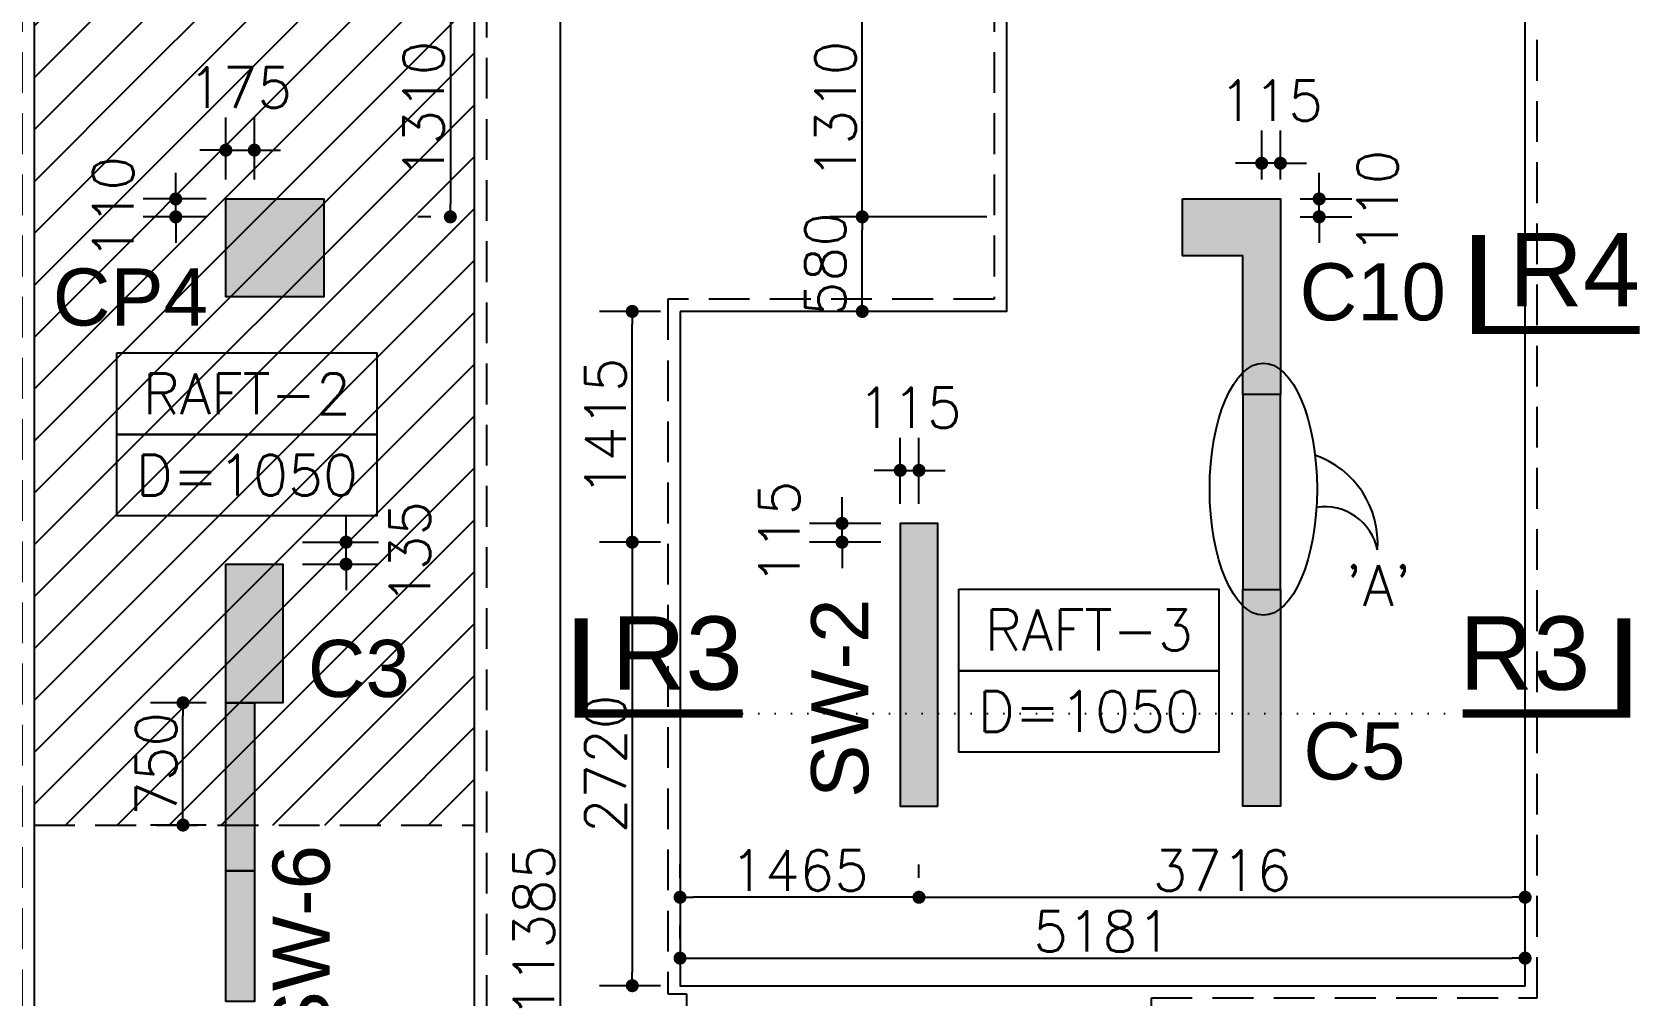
# Model space of a CAD drawing. Extents: x -200722 to 834823, y -494970 to 88783.
# Drawn here: x 426764 to 436615, y 2024 to 7935 of the extents above; entities that cross this region are included whole.
import ezdxf
from ezdxf.enums import TextEntityAlignment as Align

# ---------------------------------------------------------------- set-up
doc = ezdxf.new("R2010")
doc.units = 0
doc.header["$LTSCALE"] = 100
doc.header["$MEASUREMENT"] = 0
doc.header["$PDMODE"] = 34
doc.linetypes.add('DOT', pattern=[0.25, 0, -0.25])
doc.linetypes.add('HIDDEN', pattern=[0.375, 0.25, -0.125])
doc.layers.get('0').update_dxf_attribs({"linetype": 'CONTINUOUS'})
doc.layers.get('DEFPOINTS').update_dxf_attribs({"linetype": 'CONTINUOUS'})
for name, color, linetype in [('BEAM', 4, 'CONTINUOUS'), ('COL', 150, 'CONTINUOUS'), ('COL. SHED. STEEL.', 6, 'CONTINUOUS'), ('COL_H', 235, 'CONTINUOUS'), ('DIM', 3, 'CONTINUOUS'), ('F_EXEC', 3, 'HIDDEN'), ('F_FTG1', 11, 'CONTINUOUS'), ('TEXT', 2, 'CONTINUOUS')]:
    doc.layers.add(name, color=color, linetype=linetype)
doc.layers.add('HATCH', color=252, linetype='CONTINUOUS', lineweight=30)
doc.styles.add('AR', font='arial.ttf')
doc.styles.add('ROMANS', font='romans.shx')
doc.styles.get("Standard").update_dxf_attribs({"font": 'simplex.shx'})
doc.styles.add('TIMES-N', font='arial.ttf')
doc.dimstyles.new('STANDARD$0', dxfattribs={"dimtxt": 2.5, "dimasz": 2.5, "dimexe": 2, "dimexo": 0.7, "dimgap": 0.9, "dimtad": 1, "dimdec": 0, "dimdsep": 46, "dimtxsty": 'ROMANS', "dimcen": 0.09, "dimclrd": 4, "dimclre": 4, "dimclrt": 3, "dimadec": 0, "dimazin": 0, "dimtfac": 1, "dimtdec": 0, "dimtmove": 0, "dimatfit": 3, "dimfxl": 1, "dimtolj": 1, "dimtzin": 0, "dimarcsym": 0})
pattern_1 = [(45, (191292.92, 0), (-159.09903, 159.09903), [])]

# ---------------------------------------------------------------- blocks, each defined once
blk = doc.blocks.new('DOT')
at = {"color": 0, "linetype": 'ByBlock'}
blk.add_line((-0.5, 0), (-1, 0), dxfattribs=at)
at = {"color": 0, "linetype": 'ByBlock', "const_width": 0.5}
blk.add_lwpolyline([(-0.25, 0, 1), (0.25, 0, 1)], format="xyb", close=True, dxfattribs=at)
blk = doc.blocks.new('*D2335')
at = {"layer": 'BEAM', "color": 0, "lineweight": -2, "transparency": 16777216}
for p, q in [((430736.5, 2749.2), (430736.5, 2829.2)), ((432201.5, 2749.2), (432201.5, 2829.2)), ((432121.5, 2629.2), (430816.5, 2629.2))]:
    blk.add_line(p, q, dxfattribs=at)
at = {"layer": 'DEFPOINTS', "color": 0, "lineweight": -3, "ltscale": 0.4, "transparency": 16777216}
for p in [(430736.5, 2629.2), (430736.5, 2629.2), (432201.5, 2629.2)]:
    blk.add_point(p, dxfattribs=at)
at = {"layer": 'BEAM', "color": 0, "lineweight": -2, "ltscale": 0.4, "transparency": 16777216, "xscale": 80, "yscale": 80, "zscale": 80, "rotation": 180}
blk.add_blockref('DOT', (430736.5, 2629.2), dxfattribs=at)
at = {"layer": 'BEAM', "color": 0, "lineweight": -2, "ltscale": 0.4, "transparency": 16777216, "xscale": 80, "yscale": 80, "zscale": 80}
blk.add_blockref('DOT', (432201.5, 2629.2), dxfattribs=at)
at = {"layer": 'BEAM', "color": 0, "ltscale": 0.4, "transparency": 16777216, "insert": (431469, 2793.2), "char_height": 248, "attachment_point": 5}
blk.add_mtext('\\A1;1465', dxfattribs=at)
blk = doc.blocks.new('_DOT')
at = {"color": 0, "linetype": 'ByBlock'}
blk.add_line((-0.5, 0), (-1, 0), dxfattribs=at)
at = {"color": 0, "linetype": 'ByBlock', "const_width": 0.5}
blk.add_lwpolyline([(-0.25, 0, 1), (0.25, 0, 1)], format="xyb", close=True, dxfattribs=at)
blk = doc.blocks.new('*D2336')
at = {"layer": 'BEAM', "color": 0, "lineweight": -2, "transparency": 16777216}
for p, q in [((432201.5, 2749.2), (432201.5, 2829.2)), ((435917.5, 2749.2), (435917.5, 2829.2)), ((432281.5, 2629.2), (435837.5, 2629.2))]:
    blk.add_line(p, q, dxfattribs=at)
at = {"layer": 'DEFPOINTS', "color": 0, "lineweight": -3, "ltscale": 0.4, "transparency": 16777216}
for p in [(432201.5, 2629.2), (435917.5, 2629.2), (435917.5, 2629.2)]:
    blk.add_point(p, dxfattribs=at)
at = {"layer": 'BEAM', "color": 0, "lineweight": -2, "ltscale": 0.4, "transparency": 16777216, "xscale": 80, "yscale": 80, "zscale": 80, "rotation": 180}
blk.add_blockref('DOT', (432201.5, 2629.2), dxfattribs=at)
at = {"layer": 'BEAM', "color": 0, "lineweight": -2, "ltscale": 0.4, "transparency": 16777216, "xscale": 80, "yscale": 80, "zscale": 80}
blk.add_blockref('DOT', (435917.5, 2629.2), dxfattribs=at)
at = {"layer": 'BEAM', "color": 0, "ltscale": 0.4, "transparency": 16777216, "insert": (434059.5, 2793.2), "char_height": 248, "attachment_point": 5}
blk.add_mtext('\\A1;3716', dxfattribs=at)
blk = doc.blocks.new('*D2337')
at = {"layer": 'BEAM', "color": 0, "lineweight": -2, "transparency": 16777216}
for p, q in [((430616.5, 4806.9), (430243.5, 4806.9)), ((430443.5, 4726.9), (430443.5, 2166.9)), ((430616.5, 2086.9), (430243.5, 2086.9))]:
    blk.add_line(p, q, dxfattribs=at)
at = {"layer": 'DEFPOINTS', "color": 0, "lineweight": -3, "ltscale": 0.4, "transparency": 16777216}
for p in [(430736.5, 4806.9), (430443.5, 2086.9), (430736.5, 2086.9)]:
    blk.add_point(p, dxfattribs=at)
at = {"layer": 'BEAM', "color": 0, "lineweight": -2, "ltscale": 0.4, "transparency": 16777216, "xscale": 80, "yscale": 80, "zscale": 80}
for p, rotation in [((430443.5, 4806.9), 90), ((430443.5, 2086.9), 270)]:
    blk.add_blockref('DOT', p, dxfattribs=dict(at, rotation=rotation))
at = {"layer": 'BEAM', "color": 0, "ltscale": 0.4, "transparency": 16777216, "insert": (430279.5, 3446.9), "char_height": 248, "attachment_point": 5, "rotation": 90}
blk.add_mtext('\\A1;2720', dxfattribs=at)
blk = doc.blocks.new('*D2338')
at = {"layer": 'BEAM', "color": 0, "lineweight": -2, "transparency": 16777216}
for p, q in [((430616.5, 6221.9), (430243.5, 6221.9)), ((430443.5, 4886.9), (430443.5, 6141.9)), ((430616.5, 4806.9), (430243.5, 4806.9))]:
    blk.add_line(p, q, dxfattribs=at)
at = {"layer": 'DEFPOINTS', "color": 0, "lineweight": -3, "ltscale": 0.4, "transparency": 16777216}
for p in [(430443.5, 6221.9), (430736.5, 6221.9), (430736.5, 4806.9)]:
    blk.add_point(p, dxfattribs=at)
at = {"layer": 'BEAM', "color": 0, "lineweight": -2, "ltscale": 0.4, "transparency": 16777216, "xscale": 80, "yscale": 80, "zscale": 80}
for p, rotation in [((430443.5, 6221.9), 90), ((430443.5, 4806.9), 270)]:
    blk.add_blockref('DOT', p, dxfattribs=dict(at, rotation=rotation))
at = {"layer": 'BEAM', "color": 0, "ltscale": 0.4, "transparency": 16777216, "insert": (430279.5, 5514.4), "char_height": 248, "attachment_point": 5, "rotation": 90}
blk.add_mtext('\\A1;1415', dxfattribs=at)
blk = doc.blocks.new('*D2339')
at = {"layer": 'BEAM', "color": 0, "lineweight": -2, "transparency": 16777216}
for p, q in [((432081.5, 6801.9), (431653.7, 6801.9)), ((431853.7, 6301.9), (431853.7, 6721.9)), ((432081.5, 6221.9), (431653.7, 6221.9))]:
    blk.add_line(p, q, dxfattribs=at)
at = {"layer": 'DEFPOINTS', "color": 0, "lineweight": -3, "ltscale": 0.4, "transparency": 16777216}
for p in [(431853.7, 6801.9), (432201.5, 6801.9), (432201.5, 6221.9)]:
    blk.add_point(p, dxfattribs=at)
at = {"layer": 'BEAM', "color": 0, "lineweight": -2, "ltscale": 0.4, "transparency": 16777216, "xscale": 80, "yscale": 80, "zscale": 80}
for p, rotation in [((431853.7, 6801.9), 90), ((431853.7, 6221.9), 270)]:
    blk.add_blockref('DOT', p, dxfattribs=dict(at, rotation=rotation))
at = {"layer": 'BEAM', "color": 0, "ltscale": 0.4, "transparency": 16777216, "insert": (431627.7, 6511.9), "char_height": 248, "attachment_point": 5, "rotation": 90}
blk.add_mtext('\\A1;580', dxfattribs=at)
blk = doc.blocks.new('*D2340')
at = {"layer": 'BEAM', "color": 0, "lineweight": -2, "transparency": 16777216}
for p, q in [((432617.5, 8111.9), (431653.7, 8111.9)), ((431853.7, 6881.9), (431853.7, 8031.9)), ((432617.5, 6801.9), (431653.7, 6801.9))]:
    blk.add_line(p, q, dxfattribs=at)
at = {"layer": 'DEFPOINTS', "color": 0, "lineweight": -3, "ltscale": 0.4, "transparency": 16777216}
for p in [(431853.7, 8111.9), (432737.5, 8111.9), (432737.5, 6801.9)]:
    blk.add_point(p, dxfattribs=at)
at = {"layer": 'BEAM', "color": 0, "lineweight": -2, "ltscale": 0.4, "transparency": 16777216, "xscale": 80, "yscale": 80, "zscale": 80}
for p, rotation in [((431853.7, 8111.9), 90), ((431853.7, 6801.9), 270)]:
    blk.add_blockref('DOT', p, dxfattribs=dict(at, rotation=rotation))
at = {"layer": 'BEAM', "color": 0, "ltscale": 0.4, "transparency": 16777216, "insert": (431689.7, 7456.9), "char_height": 248, "attachment_point": 5, "rotation": 90}
blk.add_mtext('\\A1;1310', dxfattribs=at)
blk = doc.blocks.new('*D2341')
at = {"layer": 'BEAM', "color": 0, "lineweight": -2, "transparency": 16777216}
for p, q in [((430736.5, 2375.8), (430736.5, 2455.8)), ((435917.5, 2375.8), (435917.5, 2455.8)), ((430816.5, 2255.8), (435837.5, 2255.8))]:
    blk.add_line(p, q, dxfattribs=at)
at = {"layer": 'DEFPOINTS', "color": 0, "lineweight": -3, "ltscale": 0.4, "transparency": 16777216}
for p in [(430736.5, 2255.8), (435917.5, 2255.8), (435917.5, 2255.8)]:
    blk.add_point(p, dxfattribs=at)
at = {"layer": 'BEAM', "color": 0, "lineweight": -2, "ltscale": 0.4, "transparency": 16777216, "xscale": 80, "yscale": 80, "zscale": 80, "rotation": 180}
blk.add_blockref('DOT', (430736.5, 2255.8), dxfattribs=at)
at = {"layer": 'BEAM', "color": 0, "lineweight": -2, "ltscale": 0.4, "transparency": 16777216, "xscale": 80, "yscale": 80, "zscale": 80}
blk.add_blockref('DOT', (435917.5, 2255.8), dxfattribs=at)
at = {"layer": 'BEAM', "color": 0, "ltscale": 0.4, "transparency": 16777216, "insert": (433327, 2419.8), "char_height": 248, "attachment_point": 5}
blk.add_mtext('\\A1;5181', dxfattribs=at)
blk = doc.blocks.new('*D2359')
at = {"layer": 'BEAM', "color": 0, "lineweight": -2, "transparency": 16777216}
for p, q in [((432086.5, 5041.9), (432086.5, 5447.2)), ((432201.5, 5041.9), (432201.5, 5447.2)), ((432006.5, 5247.2), (431926.5, 5247.2)), ((432086.5, 5247.2), (432201.5, 5247.2)), ((432281.5, 5247.2), (432361.5, 5247.2))]:
    blk.add_line(p, q, dxfattribs=at)
at = {"layer": 'DEFPOINTS', "color": 0, "lineweight": -3, "ltscale": 0.4, "transparency": 16777216}
for p in [(432201.5, 5247.2), (432086.5, 4921.9), (432201.5, 4921.9)]:
    blk.add_point(p, dxfattribs=at)
at = {"layer": 'BEAM', "color": 0, "lineweight": -2, "ltscale": 0.4, "transparency": 16777216, "xscale": 80, "yscale": 80, "zscale": 80}
blk.add_blockref('DOT', (432086.5, 5247.2), dxfattribs=at)
at = {"layer": 'BEAM', "color": 0, "lineweight": -2, "ltscale": 0.4, "transparency": 16777216, "xscale": 80, "yscale": 80, "zscale": 80, "rotation": 180}
blk.add_blockref('DOT', (432201.5, 5247.2), dxfattribs=at)
at = {"layer": 'BEAM', "color": 0, "ltscale": 0.4, "transparency": 16777216, "insert": (432144, 5631.2), "char_height": 248, "attachment_point": 5}
blk.add_mtext('\\A1;115', dxfattribs=at)
blk = doc.blocks.new('*D2360')
at = {"layer": 'BEAM', "color": 0, "lineweight": -2, "transparency": 16777216}
for p, q in [((431729.6, 5001.9), (431729.6, 5081.9)), ((431966.5, 4921.9), (431529.6, 4921.9)), ((431729.6, 4806.9), (431729.6, 4921.9)), ((431966.5, 4806.9), (431529.6, 4806.9)), ((431729.6, 4726.9), (431729.6, 4646.9))]:
    blk.add_line(p, q, dxfattribs=at)
at = {"layer": 'DEFPOINTS', "color": 0, "lineweight": -3, "ltscale": 0.4, "transparency": 16777216}
for p in [(431729.6, 4921.9), (432086.5, 4921.9), (432086.5, 4806.9)]:
    blk.add_point(p, dxfattribs=at)
at = {"layer": 'BEAM', "color": 0, "lineweight": -2, "ltscale": 0.4, "transparency": 16777216, "xscale": 80, "yscale": 80, "zscale": 80}
for p, rotation in [((431729.6, 4921.9), 270), ((431729.6, 4806.9), 90)]:
    blk.add_blockref('DOT', p, dxfattribs=dict(at, rotation=rotation))
at = {"layer": 'BEAM', "color": 0, "ltscale": 0.4, "transparency": 16777216, "insert": (431345.6, 4864.4), "char_height": 248, "attachment_point": 5, "rotation": 90}
blk.add_mtext('\\A1;115', dxfattribs=at)
blk = doc.blocks.new('*D2361')
at = {"layer": 'BEAM', "color": 0, "lineweight": -2, "transparency": 16777216}
for p, q in [((434655.1, 6991.9), (434655.1, 7071.9)), ((434537.5, 6911.9), (434855.1, 6911.9)), ((434655.1, 6801.9), (434655.1, 6911.9)), ((434537.5, 6801.9), (434855.1, 6801.9)), ((434655.1, 6721.9), (434655.1, 6641.9))]:
    blk.add_line(p, q, dxfattribs=at)
at = {"layer": 'DEFPOINTS', "color": 0, "lineweight": -3, "ltscale": 0.4, "transparency": 16777216}
for p in [(434417.5, 6911.9), (434655.1, 6911.9), (434417.5, 6801.9)]:
    blk.add_point(p, dxfattribs=at)
at = {"layer": 'BEAM', "color": 0, "lineweight": -2, "ltscale": 0.4, "transparency": 16777216, "xscale": 80, "yscale": 80, "zscale": 80}
for p, rotation in [((434655.1, 6911.9), 270), ((434655.1, 6801.9), 90)]:
    blk.add_blockref('DOT', p, dxfattribs=dict(at, rotation=rotation))
at = {"layer": 'BEAM', "color": 0, "ltscale": 0.4, "transparency": 16777216, "insert": (435013, 6894.4), "char_height": 248, "attachment_point": 5, "rotation": 90}
blk.add_mtext('\\A1;110', dxfattribs=at)
blk = doc.blocks.new('*D2362')
at = {"layer": 'BEAM', "color": 0, "lineweight": -2, "transparency": 16777216}
for p, q in [((434302.5, 7031.9), (434302.5, 7330.8)), ((434417.5, 7031.9), (434417.5, 7330.8)), ((434222.5, 7130.8), (434142.5, 7130.8)), ((434417.5, 7130.8), (434302.5, 7130.8)), ((434497.5, 7130.8), (434577.5, 7130.8))]:
    blk.add_line(p, q, dxfattribs=at)
at = {"layer": 'DEFPOINTS', "color": 0, "lineweight": -3, "ltscale": 0.4, "transparency": 16777216}
for p in [(434302.5, 7130.8), (434302.5, 6911.9), (434417.5, 6911.9)]:
    blk.add_point(p, dxfattribs=at)
at = {"layer": 'BEAM', "color": 0, "lineweight": -2, "ltscale": 0.4, "transparency": 16777216, "xscale": 80, "yscale": 80, "zscale": 80}
blk.add_blockref('DOT', (434302.5, 7130.8), dxfattribs=at)
at = {"layer": 'BEAM', "color": 0, "lineweight": -2, "ltscale": 0.4, "transparency": 16777216, "xscale": 80, "yscale": 80, "zscale": 80, "rotation": 180}
blk.add_blockref('DOT', (434417.5, 7130.8), dxfattribs=at)
at = {"layer": 'BEAM', "color": 0, "ltscale": 0.4, "transparency": 16777216, "insert": (434360, 7514.8), "char_height": 248, "attachment_point": 5}
blk.add_mtext('\\A1;115', dxfattribs=at)
blk = doc.blocks.new('*D2557')
at = {"layer": 'BEAM', "color": 0, "lineweight": -2, "transparency": 16777216}
for p, q in [((429596.5, 8111.9), (430203.7, 8111.9)), ((430003.7, -3193.1), (430003.7, 8031.9)), ((429596.5, -3273.1), (430203.7, -3273.1))]:
    blk.add_line(p, q, dxfattribs=at)
at = {"layer": 'DEFPOINTS', "color": 0, "lineweight": -3, "ltscale": 0.4, "transparency": 16777216}
for p in [(429476.5, 8111.9), (430003.7, 8111.9), (429476.5, -3273.1)]:
    blk.add_point(p, dxfattribs=at)
at = {"layer": 'BEAM', "color": 0, "lineweight": -2, "ltscale": 0.4, "transparency": 16777216, "xscale": 80, "yscale": 80, "zscale": 80}
for p, rotation in [((430003.7, 8111.9), 90), ((430003.7, -3273.1), 270)]:
    blk.add_blockref('DOT', p, dxfattribs=dict(at, rotation=rotation))
at = {"layer": 'BEAM', "color": 0, "ltscale": 0.4, "transparency": 16777216, "insert": (429839.7, 2419.4), "char_height": 248, "attachment_point": 5, "rotation": 90}
blk.add_mtext('\\A1;11385', dxfattribs=at)
blk = doc.blocks.new('*D2596')
at = {"layer": 'BEAM', "color": 0, "lineweight": -2, "transparency": 16777216}
for p, q in [((427644.6, 6991.9), (427644.6, 7071.9)), ((427831.5, 6911.9), (427444.6, 6911.9)), ((427644.6, 6801.9), (427644.6, 6911.9)), ((427831.5, 6801.9), (427444.6, 6801.9)), ((427644.6, 6721.9), (427644.6, 6641.9))]:
    blk.add_line(p, q, dxfattribs=at)
at = {"layer": 'DEFPOINTS', "color": 0, "lineweight": -3, "ltscale": 0.4, "transparency": 16777216}
for p in [(427644.6, 6911.9), (427951.5, 6911.9), (427951.5, 6801.9)]:
    blk.add_point(p, dxfattribs=at)
at = {"layer": 'BEAM', "color": 0, "lineweight": -2, "ltscale": 0.4, "transparency": 16777216, "xscale": 80, "yscale": 80, "zscale": 80}
for p, rotation in [((427644.6, 6911.9), 270), ((427644.6, 6801.9), 90)]:
    blk.add_blockref('DOT', p, dxfattribs=dict(at, rotation=rotation))
at = {"layer": 'BEAM', "color": 0, "ltscale": 0.4, "transparency": 16777216, "insert": (427260.6, 6856.9), "char_height": 248, "attachment_point": 5, "rotation": 90}
blk.add_mtext('\\A1;110', dxfattribs=at)
blk = doc.blocks.new('*D2597')
at = {"layer": 'BEAM', "color": 0, "lineweight": -2, "transparency": 16777216}
for p, q in [((427951.5, 7031.9), (427951.5, 7411.1)), ((428126.5, 7031.9), (428126.5, 7411.1)), ((427871.5, 7211.1), (427791.5, 7211.1)), ((427951.5, 7211.1), (428126.5, 7211.1)), ((428206.5, 7211.1), (428286.5, 7211.1))]:
    blk.add_line(p, q, dxfattribs=at)
at = {"layer": 'DEFPOINTS', "color": 0, "lineweight": -3, "ltscale": 0.4, "transparency": 16777216}
for p in [(428126.5, 7211.1), (427951.5, 6911.9), (428126.5, 6911.9)]:
    blk.add_point(p, dxfattribs=at)
at = {"layer": 'BEAM', "color": 0, "lineweight": -2, "ltscale": 0.4, "transparency": 16777216, "xscale": 80, "yscale": 80, "zscale": 80}
blk.add_blockref('DOT', (427951.5, 7211.1), dxfattribs=at)
at = {"layer": 'BEAM', "color": 0, "lineweight": -2, "ltscale": 0.4, "transparency": 16777216, "xscale": 80, "yscale": 80, "zscale": 80, "rotation": 180}
blk.add_blockref('DOT', (428126.5, 7211.1), dxfattribs=at)
at = {"layer": 'BEAM', "color": 0, "ltscale": 0.4, "transparency": 16777216, "insert": (428039, 7595.1), "char_height": 248, "attachment_point": 5}
blk.add_mtext('\\A1;175', dxfattribs=at)
blk = doc.blocks.new('*D2598')
at = {"layer": 'BEAM', "color": 0, "lineweight": -2, "transparency": 16777216}
for p, q in [((428688.6, 4886.9), (428688.6, 4966.9)), ((428421.5, 4806.9), (428888.6, 4806.9)), ((428688.6, 4671.9), (428688.6, 4806.9)), ((428421.5, 4671.9), (428888.6, 4671.9)), ((428688.6, 4591.9), (428688.6, 4511.9))]:
    blk.add_line(p, q, dxfattribs=at)
at = {"layer": 'DEFPOINTS', "color": 0, "lineweight": -3, "ltscale": 0.4, "transparency": 16777216}
for p in [(428301.5, 4806.9), (428688.6, 4806.9), (428301.5, 4671.9)]:
    blk.add_point(p, dxfattribs=at)
at = {"layer": 'BEAM', "color": 0, "lineweight": -2, "ltscale": 0.4, "transparency": 16777216, "xscale": 80, "yscale": 80, "zscale": 80}
for p, rotation in [((428688.6, 4806.9), 270), ((428688.6, 4671.9), 90)]:
    blk.add_blockref('DOT', p, dxfattribs=dict(at, rotation=rotation))
at = {"layer": 'BEAM', "color": 0, "ltscale": 0.4, "transparency": 16777216, "insert": (429079.9, 4740.9), "char_height": 248, "attachment_point": 5, "rotation": 90}
blk.add_mtext('\\A1;135', dxfattribs=at)
blk = doc.blocks.new('*D2776')
at = {"layer": 'BEAM', "color": 0, "lineweight": -2, "transparency": 16777216}
for p, q in [((429208.1, 8111.9), (429128.1, 8111.9)), ((429328.1, 8031.9), (429328.1, 6881.9)), ((429208.1, 6801.9), (429128.1, 6801.9))]:
    blk.add_line(p, q, dxfattribs=at)
at = {"layer": 'DEFPOINTS', "color": 0, "lineweight": -3, "ltscale": 0.4, "transparency": 16777216}
for p in [(429328.1, 8111.9), (429328.1, 6801.9), (429328.1, 6801.9)]:
    blk.add_point(p, dxfattribs=at)
at = {"layer": 'BEAM', "color": 0, "lineweight": -2, "ltscale": 0.4, "transparency": 16777216, "xscale": 80, "yscale": 80, "zscale": 80}
for p, rotation in [((429328.1, 8111.9), 90), ((429328.1, 6801.9), 270)]:
    blk.add_blockref('DOT', p, dxfattribs=dict(at, rotation=rotation))
at = {"layer": 'BEAM', "color": 0, "ltscale": 0.4, "transparency": 16777216, "insert": (429164.1, 7456.9), "char_height": 248, "attachment_point": 5, "rotation": 90}
blk.add_mtext('\\A1;1310', dxfattribs=at)
blk = doc.blocks.new('*D2779')
at = {"layer": 'BEAM', "color": 0, "lineweight": -2, "transparency": 16777216}
for p, q in [((427831.5, 3821.9), (427488.8, 3821.9)), ((427688.8, 3151.9), (427688.8, 3741.9)), ((427831.5, 3071.9), (427488.8, 3071.9))]:
    blk.add_line(p, q, dxfattribs=at)
at = {"layer": 'DEFPOINTS', "color": 0, "lineweight": -3, "ltscale": 0.4, "transparency": 16777216}
for p in [(427688.8, 3821.9), (427951.5, 3821.9), (427951.5, 3071.9)]:
    blk.add_point(p, dxfattribs=at)
at = {"layer": 'BEAM', "color": 0, "lineweight": -2, "ltscale": 0.4, "transparency": 16777216, "xscale": 80, "yscale": 80, "zscale": 80}
for p, rotation in [((427688.8, 3821.9), 90), ((427688.8, 3071.9), 270)]:
    blk.add_blockref('DOT', p, dxfattribs=dict(at, rotation=rotation))
at = {"layer": 'BEAM', "color": 0, "ltscale": 0.4, "transparency": 16777216, "insert": (427524.8, 3446.9), "char_height": 248, "attachment_point": 5, "rotation": 90}
blk.add_mtext('\\A1;750', dxfattribs=at)

msp = doc.modelspace()

# ---------------------------------------------------------------- hatches: boundary and pattern name
at = {"layer": 'COL_H', "ltscale": 0.4}
for points in [[(433817.5, 6911.9), (434417.5, 6911.9), (434417.5, 5711.9), (434187.5, 5711.9), (434187.5, 6561.9), (433817.5, 6561.9)], [(434187.5, 4516.9), (434417.5, 4516.9), (434417.5, 5711.9), (434187.5, 5711.9)], [(432316.5, 3186.9), (432316.5, 4921.9), (432086.5, 4921.9), (432086.5, 3186.9)], [(427951.5, 4671.9), (428301.5, 4671.9), (428301.5, 3821.9), (427951.5, 3821.9)], [(434417.5, 4516.9), (434417.5, 3186.9), (434187.5, 3186.9), (434187.5, 4516.9)], [(428126.5, 2790.9), (427951.5, 2790.9), (427951.5, 3821.9), (428126.5, 3821.9)], [(427951.5, 1990.9), (427951.5, 2790.9), (428126.5, 2790.9), (428126.5, 1990.9)]]:
    msp.add_hatch(color=256, dxfattribs=at).paths.add_polyline_path(points)
at = {"layer": 'HATCH', "lineweight": -3, "ltscale": 0.4}
h = msp.add_hatch(dxfattribs=at)
h.set_pattern_fill('ANSI31', color=256, scale=1800, style=0)
h.set_pattern_definition(pattern_1)
h.paths.add_polyline_path([(426776.5, 8111.9), (429476.5, 8111.9), (429476.5, 7661.9), (426776.5, 7661.9)])
h = msp.add_hatch(dxfattribs=at)
h.set_pattern_fill('ANSI31', color=256, scale=1800, style=0)
h.set_pattern_definition(pattern_1)
h.paths.add_polyline_path([(426776.5, 7661.9), (429476.5, 7661.9), (429476.5, 3071.9), (426776.5, 3071.9)])
at = {"layer": 'HATCH', "ltscale": 0.4}
msp.add_hatch(color=256, dxfattribs=at).paths.add_polyline_path([(427951.5, 6911.9), (428551.5, 6911.9), (428551.5, 6311.9), (427951.5, 6311.9)])

# ---------------------------------------------------------------- linework, layer by layer
at = {"color": 1, "linetype": 'DOT', "ltscale": 4}
msp.add_line((431119.4, 3756.3, 7446.6), (435534.7, 3756.3, 7446.6), dxfattribs=at)
at = {"layer": 'COL', "ltscale": 500, "elevation": 7446.6}
msp.add_lwpolyline([(427951.5, 6911.9), (428551.5, 6911.9), (428551.5, 6311.9), (427951.5, 6311.9), (427951.5, 6911.9)], dxfattribs=at)
at = {"layer": 'COL. SHED. STEEL.', "ltscale": 500, "elevation": 7446.6}
for points in [[(433817.5, 6911.9), (434417.5, 6911.9), (434417.5, 5711.9), (434187.5, 5711.9), (434187.5, 6561.9), (434187.5, 6561.9), (433817.5, 6561.9), (433817.5, 6911.9)], [(432316.5, 3186.9), (432316.5, 4921.9), (432086.5, 4921.9), (432086.5, 3186.9), (432316.5, 3186.9)], [(427951.5, 4671.9), (428301.5, 4671.9), (428301.5, 3821.9), (427951.5, 3821.9), (427951.5, 4671.9)], [(434417.5, 4516.9), (434417.5, 3186.9), (434187.5, 3186.9), (434187.5, 4516.9), (434417.5, 4516.9)], [(427951.5, 1990.9), (427951.5, 2790.9), (428126.5, 2790.9), (428126.5, 1990.9), (428126.5, 1990.9), (427951.5, 1990.9)]]:
    msp.add_lwpolyline(points, dxfattribs=at)
for points in [[(434187.5, 4516.9), (434417.5, 4516.9), (434417.5, 5711.9), (434187.5, 5711.9)], [(428126.5, 2790.9), (427951.5, 2790.9), (427951.5, 3821.9), (428126.5, 3821.9)]]:
    msp.add_lwpolyline(points, close=True, dxfattribs=at)
at = {"layer": 'DIM', "color": 1}
msp.add_lwpolyline([(435631.3, 6690.9, 80, 80, 0), (435631.3, 6107.8, 50, 50, 0), (436620.4, 6107.8, 50, 50, 0)], format="xyseb", dxfattribs=at)
at = {"layer": 'DIM', "color": 1, "elevation": 7446.6}
for points in [[(430130.3, 4339.4, 80, 80, 0), (430130.3, 3756.3, 50, 50, 0), (431119.4, 3756.3, 50, 50, 0)], [(436523.8, 4339.4, 80, 80, 0), (436523.8, 3756.3, 50, 50, 0), (435534.7, 3756.3, 50, 50, 0)]]:
    msp.add_lwpolyline(points, format="xyseb", dxfattribs=at)
at = {"layer": 'DIM', "lineweight": -3, "ltscale": 0.4}
for centre, radius, start, end in [((434443.5, 4801.1), 570.4, 355.79979, 70.93387), ((434689.9, 4694.8), 328.9, 11.31443, 98.9928)]:
    msp.add_arc(centre, radius, start, end, dxfattribs=at)
msp.add_ellipse((434312.8, 5131.9), major_axis=(0, 773.6), ratio=0.425473, dxfattribs=at)
at = {"layer": 'F_EXEC', "ltscale": 10, "elevation": 7446.6}
msp.add_lwpolyline([(426701.5, -3348.1), (429551.5, -3348.1), (429551.5, 8186.9), (426701.5, 8186.9)], close=True, dxfattribs=at)
msp.add_lwpolyline([(433626.5, 2011.9), (435992.5, 2011.9), (435992.5, 8186.9), (432662.5, 8186.9), (432662.5, 6296.9), (430661.5, 6296.9), (430661.5, 2036.9), (430776.5, 2036.9), (430776.5, -3803.1), (433626.5, -3803.1), (433626.5, 2011.9)], dxfattribs=at)
at = {"layer": 'F_FTG1', "linetype": 'HIDDEN', "ltscale": 10}
msp.add_line((426776.5, 3071.9, 7446.6), (429476.5, 3071.9, 7446.6), dxfattribs=at)
at = {"layer": 'F_FTG1', "ltscale": 0.4, "elevation": 7446.6}
for points in [[(426776.5, -3273.1), (429476.5, -3273.1), (429476.5, 8111.9), (426776.5, 8111.9)], [(430736.5, 6221.9), (430736.5, 2086.9), (435917.5, 2086.9), (435917.5, 8111.9), (432737.5, 8111.9), (432737.5, 6221.9), (430736.5, 6221.9)]]:
    msp.add_lwpolyline(points, close=True, dxfattribs=at)
at = {"layer": 'TEXT'}
for points in [[(427284.3, 5967.3), (428878.2, 5967.3), (428878.2, 5467.4), (427284.3, 5467.4)], [(427284.3, 5467.4), (428878.2, 5467.4), (428878.2, 4967.5), (427284.3, 4967.5)], [(432446.6, 4518.5), (434040.5, 4518.5), (434040.5, 4018.6), (432446.6, 4018.6)], [(432446.6, 4018.6), (434040.5, 4018.6), (434040.5, 3518.7), (432446.6, 3518.7)]]:
    msp.add_lwpolyline(points, close=True, dxfattribs=at)

# ---------------------------------------------------------------- texts
at = {"layer": 'TEXT', "style": 'TIMES-N'}
for s, p in [('R4', (435817.6, 6478.3)), ('R3', (430316.6, 4126.8, 7446.6)), ('R3', (435513, 4126.8, 7446.6))]:
    msp.add_text(s, height=450, dxfattribs=at).set_placement(p, align=Align.MIDDLE_LEFT)
at = {"layer": 'TEXT', "style": 'AR'}
for s, p in [('C10', (434534.8, 6167.2, 3998.7)), ('CP4', (426890.6, 6135.4, 7446.6)), ('C3', (428454.4, 3857.4, 3998.7)), ('C5', (434558.4, 3351.5, 3998.7))]:
    msp.add_text(s, height=350, dxfattribs=at).set_placement(p)
at = {"layer": 'TEXT'}
for s, p in [('RAFT-2', (428081.2, 5717.3)), ('D=1050', (428081.2, 5217.5)), ('RAFT-3', (433243.5, 4268.5)), ('D=1050', (433243.5, 3768.7))]:
    msp.add_text(s, height=250, dxfattribs=at).set_placement(p, align=Align.MIDDLE)
msp.add_text("'A'", height=250, dxfattribs=at).set_placement((434814.2, 4416.7))
at = {"layer": 'TEXT', "style": 'AR'}
for s, p in [('SW-2', (431890.4, 3238.9, 3998.7)), ('SW-6', (428588.5, 1727.3, 3998.7))]:
    msp.add_text(s, height=350, rotation=90, dxfattribs=at).set_placement(p)

# ---------------------------------------------------------------- dimensions: what is measured, and where the dimension line sits
at = {"layer": 'BEAM'}
for base, p1, p2, angle, picture, middle in [((429328.1, 6801.9), (429328.1, 8111.9, 7446.6), (429328.1, 6801.9, 7446.6), 90, '*D2776', (429164.1, 7456.9)), ((430003.7, 8111.9), (429476.5, -3273.1, 7446.6), (429476.5, 8111.9, 7446.6), 90, '*D2557', (429839.7, 2419.4)), ((431853.7, 8111.9), (432737.5, 6801.9, 7446.6), (432737.5, 8111.9, 7446.6), 90, '*D2340', (431689.7, 7456.9)), ((434302.5, 7130.8), (434417.5, 6911.9, 7446.6), (434302.5, 6911.9, 7446.6), 180, '*D2362', (434360, 7514.8)), ((427644.6, 6911.9), (427951.5, 6801.9, 7446.6), (427951.5, 6911.9, 7446.6), 90, '*D2596', (427260.6, 6856.9)), ((430443.5, 6221.9), (430736.5, 4806.9, 7446.6), (430736.5, 6221.9, 7446.6), 90, '*D2338', (430279.5, 5514.4)), ((432201.5, 5247.2), (432086.5, 4921.9, 7446.6), (432201.5, 4921.9, 7446.6), 180, '*D2359', (432144, 5631.2)), ((431729.6, 4921.9, -7446.6), (432086.5, 4806.9), (432086.5, 4921.9), 90, '*D2360', (431345.6, 4864.4, -7446.6)), ((430443.5, 2086.9), (430736.5, 4806.9, 7446.6), (430736.5, 2086.9, 7446.6), 90, '*D2337', (430279.5, 3446.9)), ((427688.8, 3821.9), (427951.5, 3071.9, 7446.6), (427951.5, 3821.9, 7446.6), 90, '*D2779', (427524.8, 3446.9))]:
    dim = msp.add_linear_dim(base=base, p1=p1, p2=p2, angle=angle, dimstyle='STANDARD$0', override={"dimscale": 8, "dimtxt": 31, "dimasz": 10, "dimexe": 25, "dimexo": 15, "dimgap": 5, "dimzin": 3, "dimtxsty": 'Standard', "dimblk": 'DOT', "dimcen": 3, "dimdle": 1, "dimclrd": 0, "dimclre": 0, "dimclrt": 0, "dimtmove": 2, "dimldrblk": 'DOT', "dimtzin": 3}, dxfattribs=at)
    dim.commit()
    dim.dimension.update_dxf_attribs({"geometry": picture, "text_midpoint": middle})
for base, p1, p2, picture, middle in [((428126.5, 7211.1), (427951.5, 6911.9, 7446.6), (428126.5, 6911.9, 7446.6), '*D2597', (428039, 7595.1)), ((430736.5, 2629.2), (432201.5, 2629.2, 7446.6), (430736.5, 2629.2, 7446.6), '*D2335', (431469, 2793.2)), ((435917.5, 2629.2), (432201.5, 2629.2, 7446.6), (435917.5, 2629.2, 7446.6), '*D2336', (434059.5, 2793.2)), ((435917.5, 2255.8), (430736.5, 2255.8, 7446.6), (435917.5, 2255.8, 7446.6), '*D2341', (433327, 2419.8))]:
    dim = msp.add_linear_dim(base=base, p1=p1, p2=p2, dimstyle='STANDARD$0', override={"dimscale": 8, "dimtxt": 31, "dimasz": 10, "dimexe": 25, "dimexo": 15, "dimgap": 5, "dimzin": 3, "dimtxsty": 'Standard', "dimblk": 'DOT', "dimcen": 3, "dimdle": 1, "dimclrd": 0, "dimclre": 0, "dimclrt": 0, "dimtmove": 2, "dimldrblk": 'DOT', "dimtzin": 3}, dxfattribs=at)
    dim.commit()
    dim.dimension.update_dxf_attribs({"geometry": picture, "text_midpoint": middle})
for base, p1, p2, picture, middle in [((434655.1, 6911.9), (434417.5, 6801.9, 7446.6), (434417.5, 6911.9, 7446.6), '*D2361', (435013, 6894.4)), ((431853.7, 6801.9), (432201.5, 6221.9, 7446.6), (432201.5, 6801.9, 7446.6), '*D2339', (431627.7, 6511.9)), ((428688.6, 4806.9), (428301.5, 4671.9, 7446.6), (428301.5, 4806.9, 7446.6), '*D2598', (429079.9, 4740.9))]:
    dim = msp.add_linear_dim(base=base, p1=p1, p2=p2, angle=90, dimstyle='STANDARD$0', override={"dimscale": 8, "dimtxt": 31, "dimasz": 10, "dimexe": 25, "dimexo": 15, "dimgap": 5, "dimzin": 3, "dimtxsty": 'Standard', "dimblk": 'DOT', "dimcen": 3, "dimdle": 1, "dimclrd": 0, "dimclre": 0, "dimclrt": 0, "dimtmove": 2, "dimldrblk": 'DOT', "dimtzin": 3}, dxfattribs=at)
    dim.commit()
    dim.dimension.update_dxf_attribs({"geometry": picture, "text_midpoint": middle, "dimtype": 160})

doc.saveas('drawing.dxf')
